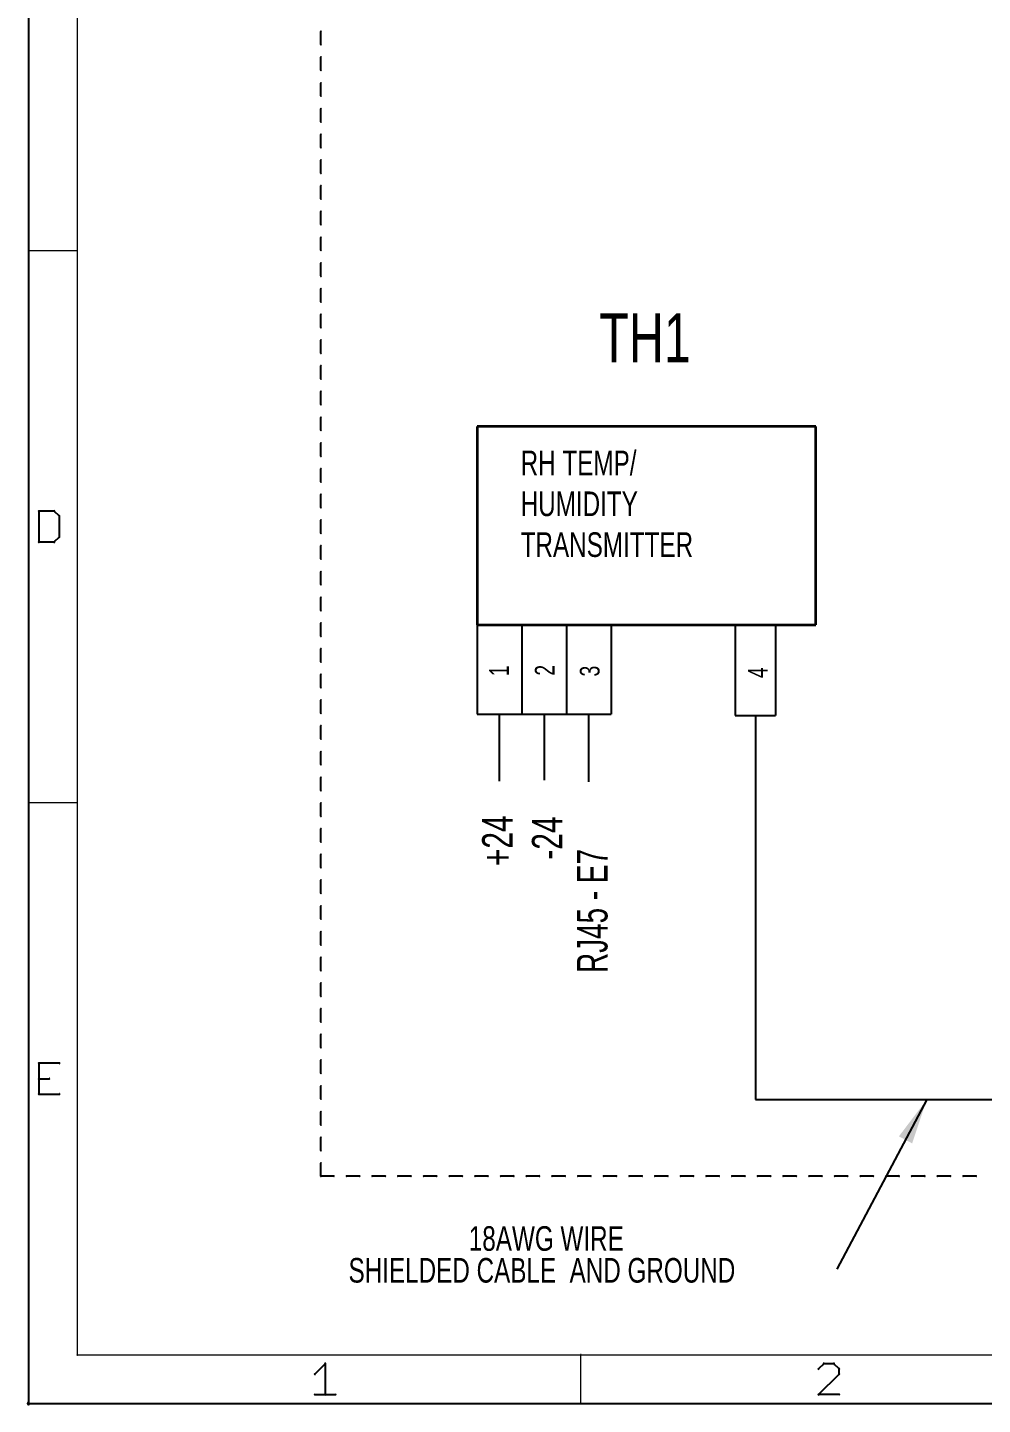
# Paper-space layout 'PATCH PANEL LAYOUT' of a CAD drawing. Header units: inches. Extents: x 0 to 12.8, y 0.2 to 9.1.
# Drawn here: x -0.003 to 2.936, y 0.247 to 4.486 of the extents above; entities that cross this region are included whole.
import ezdxf

# ---------------------------------------------------------------- set-up
doc = ezdxf.new("R2010")
doc.units = ezdxf.units.IN
doc.header["$MEASUREMENT"] = 0
for name, color, linetype in [('94', 14, 'Continuous'), ('97', 94, 'Continuous'), ('TEXT', 4, 'Continuous'), ('THIN_NEON_GREEN', 3, 'Continuous'), ('THIN_RED', 1, 'Continuous')]:
    doc.layers.add(name, color=color, linetype=linetype)
doc.styles.add('SLDTEXTSTYLE0', font='TXT', dxfattribs={"width": 0.736842})
doc.styles.add('SLDTEXTSTYLE4', font='TXT', dxfattribs={"width": 0.684211})
doc.dimstyles.new('SLDDIMSTYLE0', dxfattribs={"dimtxt": 0.18, "dimasz": 0.14, "dimexe": 0, "dimexo": 0.0625, "dimgap": 0, "dimtad": 0, "dimtih": 1, "dimtoh": 1, "dimdec": 0, "dimrnd": 1e-09, "dimzin": 0, "dimdsep": 46, "dimtxsty": 'Standard', "dimsah": 1, "dimcen": 0.09, "dimadec": 0, "dimazin": 0, "dimtfac": 0.14, "dimtdec": 0, "dimtofl": 0, "dimtmove": 0, "dimatfit": 3, "dimfxl": 0, "dimfrac": 2, "dimtolj": 1, "dimtzin": 0, "dimarcsym": 0})

# ---------------------------------------------------------------- blocks, each defined once
blk = doc.blocks.new('SW_NOTE_0_144')
at = {"layer": 'TEXT', "color": 0, "attachment_point": 2, "style": 'SLDTEXTSTYLE0'}
for s, insert, char_height in [('18AWG WIRE', (-0.8946, 0.1322), 0.07576), ('SHIELDED CABLE  AND GROUND', (-0.9081, 0.0343), 0.075758)]:
    blk.add_mtext(s, dxfattribs=dict(at, insert=insert, char_height=char_height))

psp = doc.layouts.new('PATCH PANEL LAYOUT')

# ---------------------------------------------------------------- linework, layer by layer
at = {"layer": '94'}
for p, q in [((1.3812, 2.6472), (1.3812, 2.3722)), ((1.5187, 2.6472), (1.5187, 2.3722)), ((1.6562, 2.6472), (1.6562, 2.3722)), ((1.7937, 2.6472), (1.7937, 2.3722)), ((1.3812, 2.3722), (1.5187, 2.3722)), ((1.5187, 2.3722), (1.6562, 2.3722)), ((1.6562, 2.3722), (1.7937, 2.3722))]:
    psp.add_line(p, q, dxfattribs=at)
at = {"layer": '97', "lineweight": 25}
for p, q in [((0, 9.05), (0, 0.25)), ((0.9, 4.4342), (0.9, 4.474)), ((0.9, 4.355), (0.9, 4.3948)), ((0.9, 4.2758), (0.9, 4.3156)), ((0.9, 4.1966), (0.9, 4.2364)), ((0.9, 4.1174), (0.9, 4.1572)), ((0.9, 4.0382), (0.9, 4.0781)), ((0.9, 3.9591), (0.9, 3.9989)), ((0.9, 3.8799), (0.9, 3.9197)), ((0.9, 3.8007), (0.9, 3.8405)), ((0.9, 3.7215), (0.9, 3.7613)), ((0.9, 3.6423), (0.9, 3.6821)), ((0.9, 3.5631), (0.9, 3.6029)), ((0.9, 3.4839), (0.9, 3.5238)), ((0.9, 3.4048), (0.9, 3.4446)), ((0.9, 3.3256), (0.9, 3.3654)), ((0.9, 3.2464), (0.9, 3.2862)), ((0.9, 3.1672), (0.9, 3.207)), ((0.9, 3.088), (0.9, 3.1278)), ((0.9, 3.0088), (0.9, 3.0486)), ((0.0317, 2.9975), (0.0317, 2.9026)), ((0.0791, 2.9975), (0.0317, 2.9975)), ((0.0949, 2.9817), (0.0791, 2.9975)), ((0.0949, 2.9184), (0.0949, 2.9817)), ((0.9, 2.9296), (0.9, 2.9695)), ((0.0317, 2.9026), (0.0791, 2.9026)), ((0.0791, 2.9026), (0.0949, 2.9184)), ((0.9, 2.8505), (0.9, 2.8903)), ((0.9, 2.7713), (0.9, 2.8111)), ((0.9, 2.6921), (0.9, 2.7319)), ((0.9, 2.6129), (0.9, 2.6527)), ((0.9, 2.5337), (0.9, 2.5735)), ((0.9, 2.4545), (0.9, 2.4943)), ((0.9, 2.3753), (0.9, 2.4152)), ((0.9, 2.2962), (0.9, 2.336)), ((0.9, 2.217), (0.9, 2.2568)), ((0.9, 2.1378), (0.9, 2.1776)), ((0.9, 2.0586), (0.9, 2.0984)), ((0.9, 1.9794), (0.9, 2.0192)), ((0.9, 1.9002), (0.9, 1.94)), ((0.9, 1.821), (0.9, 1.8609)), ((0.9, 1.7419), (0.9, 1.7817)), ((0.9, 1.6627), (0.9, 1.7025)), ((0.9, 1.5835), (0.9, 1.6233)), ((0.9, 1.5043), (0.9, 1.5441)), ((0.9, 1.4251), (0.9, 1.4649)), ((0.9, 1.3459), (0.9, 1.3857)), ((0.0949, 1.2975), (0.0317, 1.2975)), ((0.0317, 1.2975), (0.0317, 1.2026)), ((0.9, 1.2667), (0.9, 1.3066)), ((0.0317, 1.25), (0.0633, 1.25)), ((0.0317, 1.2026), (0.0949, 1.2026)), ((0.9, 1.1876), (0.9, 1.2274)), ((0.9, 1.1084), (0.9, 1.1482)), ((0.9, 1.0292), (0.9, 1.069)), ((0.9, 0.95), (0.9, 0.9898)), ((0.9397, 0.95), (0.9, 0.95)), ((1.0188, 0.95), (0.9791, 0.95)), ((1.0978, 0.95), (1.0581, 0.95)), ((1.1769, 0.95), (1.1372, 0.95)), ((1.256, 0.95), (1.2163, 0.95)), ((1.335, 0.95), (1.2953, 0.95)), ((1.4141, 0.95), (1.3744, 0.95)), ((1.4932, 0.95), (1.4535, 0.95)), ((1.5722, 0.95), (1.5325, 0.95)), ((1.6513, 0.95), (1.6116, 0.95)), ((1.7304, 0.95), (1.6907, 0.95)), ((1.8094, 0.95), (1.7697, 0.95)), ((1.8885, 0.95), (1.8488, 0.95)), ((1.9676, 0.95), (1.9279, 0.95)), ((2.0466, 0.95), (2.0069, 0.95)), ((2.1257, 0.95), (2.086, 0.95)), ((2.2048, 0.95), (2.1651, 0.95)), ((2.2838, 0.95), (2.2441, 0.95)), ((2.3629, 0.95), (2.3232, 0.95)), ((2.442, 0.95), (2.4023, 0.95)), ((2.521, 0.95), (2.4813, 0.95)), ((2.6001, 0.95), (2.5604, 0.95)), ((2.6792, 0.95), (2.6395, 0.95)), ((2.7582, 0.95), (2.7185, 0.95)), ((2.8373, 0.95), (2.7976, 0.95)), ((2.9164, 0.95), (2.8767, 0.95)), ((0.8817, 0.3408), (0.9133, 0.3725)), ((0.9133, 0.3725), (0.9133, 0.2776)), ((2.4475, 0.3725), (2.4317, 0.3567)), ((2.4317, 0.2776), (2.4949, 0.3408)), ((2.4791, 0.3725), (2.4475, 0.3725)), ((2.4949, 0.3567), (2.4791, 0.3725)), ((2.4949, 0.3408), (2.4949, 0.3567)), ((0.8817, 0.2776), (0.9449, 0.2776)), ((2.4949, 0.2776), (2.4317, 0.2776)), ((0, 0.25), (12.7, 0.25))]:
    psp.add_line(p, q, dxfattribs=at)
at = {"layer": '97', "lineweight": 18}
for p, q in [((0.15, 8.9), (0.15, 0.4)), ((0, 3.8), (0.15, 3.8)), ((0, 2.1), (0.15, 2.1)), ((0.15, 0.4), (12.55, 0.4)), ((1.7, 0.25), (1.7, 0.4))]:
    psp.add_line(p, q, dxfattribs=at)
for centre, radius, start, end in [((0.9, 4.474), 0.0015, 0, 180), ((0.9, 4.4342), 0.0015, 180, 0), ((0.9, 4.3948), 0.0015, 0, 180), ((0.9, 4.355), 0.0015, 180, 0), ((0.9, 4.3156), 0.0015, 0, 180), ((0.9, 4.2758), 0.0015, 180, 0), ((0.9, 4.2364), 0.0015, 0, 180), ((0.9, 4.1966), 0.0015, 180, 0), ((0.9, 4.1572), 0.0015, 0, 180), ((0.9, 4.1174), 0.0015, 180, 0), ((0.9, 4.0781), 0.0015, 0, 180), ((0.9, 4.0382), 0.0015, 180, 0), ((0.9, 3.9989), 0.0015, 0, 180), ((0.9, 3.9591), 0.0015, 180, 0), ((0.9, 3.9197), 0.0015, 0, 180), ((0.9, 3.8799), 0.0015, 180, 0), ((0.9, 3.8405), 0.0015, 0, 180), ((0, 3.8), 0.000984, 90, 270), ((0.15, 3.8), 0.000984, 270, 90), ((0.9, 3.8007), 0.0015, 180, 0), ((0.9, 3.7613), 0.0015, 0, 180), ((0.9, 3.7215), 0.0015, 180, 0), ((0.9, 3.6821), 0.0015, 0, 180), ((0.9, 3.6423), 0.0015, 180, 0), ((0.9, 3.6029), 0.0015, 0, 180), ((0.9, 3.5631), 0.0015, 180, 0), ((0.9, 3.5238), 0.0015, 0, 180), ((0.9, 3.4839), 0.0015, 180, 0), ((0.9, 3.4446), 0.0015, 0, 180), ((0.9, 3.4048), 0.0015, 180, 0), ((0.9, 3.3654), 0.0015, 0, 180), ((0.9, 3.3256), 0.0015, 180, 0), ((0.9, 3.2862), 0.0015, 0, 180), ((0.9, 3.2464), 0.0015, 180, 0), ((0.9, 3.207), 0.0015, 0, 180), ((0.9, 3.1672), 0.0015, 180, 0), ((0.9, 3.1278), 0.0015, 0, 180), ((0.9, 3.088), 0.0015, 180, 0), ((0.9, 3.0486), 0.0015, 0, 180), ((0.0317, 2.9975), 0.002, 0, 180), ((0.0317, 2.9975), 0.002, 90, 270), ((0.0791, 2.9975), 0.002, 44.9899, 224.9899), ((0.0791, 2.9975), 0.002, 270, 90), ((0.0949, 2.9817), 0.002, 0, 180), ((0.0949, 2.9817), 0.002, 224.9899, 44.9899), ((0.9, 3.0088), 0.0015, 180, 0), ((0.9, 2.9695), 0.0015, 0, 180), ((0.9, 2.9296), 0.0015, 180, 0), ((0.0317, 2.9026), 0.002, 90, 270), ((0.0317, 2.9026), 0.002, 180, 0), ((0.0791, 2.9026), 0.002, 135.0101, 315.0101), ((0.0791, 2.9026), 0.002, 270, 90), ((0.0949, 2.9184), 0.002, 180, 0), ((0.0949, 2.9184), 0.002, 315.0101, 135.0101), ((0.9, 2.8903), 0.0015, 0, 180), ((0.9, 2.8505), 0.0015, 180, 0), ((0.9, 2.8111), 0.0015, 0, 180), ((0.9, 2.7713), 0.0015, 180, 0), ((0.9, 2.7319), 0.0015, 0, 180), ((0.9, 2.6921), 0.0015, 180, 0), ((0.9, 2.6527), 0.0015, 0, 180), ((0.9, 2.6129), 0.0015, 180, 0), ((0.9, 2.5735), 0.0015, 0, 180), ((0.9, 2.5337), 0.0015, 180, 0), ((0.9, 2.4943), 0.0015, 0, 180), ((0.9, 2.4545), 0.0015, 180, 0), ((0.9, 2.4152), 0.0015, 0, 180), ((0.9, 2.3753), 0.0015, 180, 0), ((0.9, 2.336), 0.0015, 0, 180), ((0.9, 2.2962), 0.0015, 180, 0), ((0.9, 2.2568), 0.0015, 0, 180), ((0.9, 2.217), 0.0015, 180, 0), ((0.9, 2.1776), 0.0015, 0, 180), ((0.9, 2.1378), 0.0015, 180, 0), ((0, 2.1), 0.000984, 90, 270), ((0.15, 2.1), 0.000984, 270, 90), ((0.9, 2.0984), 0.0015, 0, 180), ((0.9, 2.0586), 0.0015, 180, 0), ((0.9, 2.0192), 0.0015, 0, 180), ((0.9, 1.9794), 0.0015, 180, 0), ((0.9, 1.94), 0.0015, 0, 180), ((0.9, 1.9002), 0.0015, 180, 0), ((0.9, 1.8609), 0.0015, 0, 180), ((0.9, 1.821), 0.0015, 180, 0), ((0.9, 1.7817), 0.0015, 0, 180), ((0.9, 1.7419), 0.0015, 180, 0), ((0.9, 1.7025), 0.0015, 0, 180), ((0.9, 1.6627), 0.0015, 180, 0), ((0.9, 1.6233), 0.0015, 0, 180), ((0.9, 1.5835), 0.0015, 180, 0), ((0.9, 1.5441), 0.0015, 0, 180), ((0.9, 1.5043), 0.0015, 180, 0), ((0.9, 1.4649), 0.0015, 0, 180), ((0.9, 1.4251), 0.0015, 180, 0), ((0.9, 1.3857), 0.0015, 0, 180), ((0.9, 1.3459), 0.0015, 180, 0), ((0.0317, 1.2975), 0.002, 90, 270), ((0.0317, 1.2975), 0.002, 0, 180), ((0.0949, 1.2975), 0.002, 270, 90), ((0.9, 1.3066), 0.0015, 0, 180), ((0.0317, 1.25), 0.002, 90, 270), ((0.0633, 1.25), 0.002, 270, 90), ((0.9, 1.2667), 0.0015, 180, 0), ((0.0317, 1.2026), 0.002, 90, 270), ((0.0317, 1.2026), 0.002, 180, 0), ((0.0949, 1.2026), 0.002, 270, 90), ((0.9, 1.2274), 0.0015, 0, 180), ((0.9, 1.1876), 0.0015, 180, 0), ((0.9, 1.1482), 0.0015, 0, 180), ((0.9, 1.1084), 0.0015, 180, 0), ((0.9, 1.069), 0.0015, 0, 180), ((0.9, 1.0292), 0.0015, 180, 0), ((0.9, 0.9898), 0.0015, 0, 180), ((0.9, 0.95), 0.0015, 90, 270), ((0.9, 0.95), 0.0015, 180, 0), ((0.9397, 0.95), 0.0015, 270, 90), ((0.9791, 0.95), 0.0015, 90, 270), ((1.0188, 0.95), 0.0015, 270, 90), ((1.0581, 0.95), 0.0015, 90, 270), ((1.0978, 0.95), 0.0015, 270, 90), ((1.1372, 0.95), 0.0015, 90, 270), ((1.1769, 0.95), 0.0015, 270, 90), ((1.2163, 0.95), 0.0015, 90, 270), ((1.256, 0.95), 0.0015, 270, 90), ((1.2953, 0.95), 0.0015, 90, 270), ((1.335, 0.95), 0.0015, 270, 90), ((1.3744, 0.95), 0.0015, 90, 270), ((1.4141, 0.95), 0.0015, 270, 90), ((1.4535, 0.95), 0.0015, 90, 270), ((1.4932, 0.95), 0.0015, 270, 90), ((1.5325, 0.95), 0.0015, 90, 270), ((1.5722, 0.95), 0.0015, 270, 90), ((1.6116, 0.95), 0.0015, 90, 270), ((1.6513, 0.95), 0.0015, 270, 90), ((1.6907, 0.95), 0.0015, 90, 270), ((1.7304, 0.95), 0.0015, 270, 90), ((1.7697, 0.95), 0.0015, 90, 270), ((1.8094, 0.95), 0.0015, 270, 90), ((1.8488, 0.95), 0.0015, 90, 270), ((1.8885, 0.95), 0.0015, 270, 90), ((1.9279, 0.95), 0.0015, 90, 270), ((1.9676, 0.95), 0.0015, 270, 90), ((2.0069, 0.95), 0.0015, 90, 270), ((2.0466, 0.95), 0.0015, 270, 90), ((2.086, 0.95), 0.0015, 90, 270), ((2.1257, 0.95), 0.0015, 270, 90), ((2.1651, 0.95), 0.0015, 90, 270), ((2.2048, 0.95), 0.0015, 270, 90), ((2.2441, 0.95), 0.0015, 90, 270), ((2.2838, 0.95), 0.0015, 270, 90), ((2.3232, 0.95), 0.0015, 90, 270), ((2.3629, 0.95), 0.0015, 270, 90), ((2.4023, 0.95), 0.0015, 90, 270), ((2.442, 0.95), 0.0015, 270, 90), ((2.4813, 0.95), 0.0015, 90, 270), ((2.521, 0.95), 0.0015, 270, 90), ((2.5604, 0.95), 0.0015, 90, 270), ((2.6001, 0.95), 0.0015, 270, 90), ((2.6395, 0.95), 0.0015, 90, 270), ((2.6792, 0.95), 0.0015, 270, 90), ((2.7185, 0.95), 0.0015, 90, 270), ((2.7582, 0.95), 0.0015, 270, 90), ((2.7976, 0.95), 0.0015, 90, 270), ((2.8373, 0.95), 0.0015, 270, 90), ((2.8767, 0.95), 0.0015, 90, 270), ((2.9164, 0.95), 0.0015, 270, 90), ((0.15, 0.4), 0.000984, 90, 270), ((0.15, 0.4), 0.000984, 180, 0), ((1.7, 0.4), 0.000984, 0, 180), ((0.8817, 0.3408), 0.002, 134.9899, 314.9899), ((0.9133, 0.3725), 0.002, 0, 180), ((0.9133, 0.3725), 0.002, 315, 135), ((2.4317, 0.3567), 0.002, 135, 315), ((2.4475, 0.3725), 0.002, 90, 270), ((2.4475, 0.3725), 0.002, 315, 135), ((2.4791, 0.3725), 0.002, 44.9899, 224.9899), ((2.4791, 0.3725), 0.002, 270, 90), ((2.4949, 0.3567), 0.002, 0, 180), ((2.4949, 0.3408), 0.002, 180, 0), ((2.4949, 0.3567), 0.002, 224.9899, 44.9899), ((2.4949, 0.3408), 0.002, 315, 135), ((0.8817, 0.2776), 0.002, 90, 270), ((0.9133, 0.2776), 0.002, 180, 0), ((0.9449, 0.2776), 0.002, 270, 90), ((2.4317, 0.2776), 0.002, 90, 270), ((2.4317, 0.2776), 0.002, 135, 315), ((2.4949, 0.2776), 0.002, 270, 90), ((1.7, 0.25), 0.000984, 180, 0)]:
    psp.add_arc(centre, radius, start, end, dxfattribs=at)
at = {"layer": '97', "lineweight": 25}
for start, end in [(90, 270), (180, 0)]:
    psp.add_arc((0, 0.25), 0.00295, start, end, dxfattribs=at)
at = {"layer": 'THIN_NEON_GREEN'}
for p, q in [((2.1748, 2.6472), (2.2994, 2.6472)), ((2.1748, 2.6472), (2.1748, 2.3687)), ((2.2994, 2.6472), (2.2994, 2.3687)), ((2.1748, 2.3687), (2.2994, 2.3687)), ((2.2371, 2.3687), (2.2371, 1.1855)), ((2.2371, 1.1855), (6.1604, 1.1855))]:
    psp.add_line(p, q, dxfattribs=at)
at = {"layer": 'THIN_RED', "linetype": 'Continuous', "lineweight": 35}
for p, q in [((2.4236, 3.2585), (1.3812, 3.2585)), ((1.3812, 3.2585), (1.3812, 2.6472)), ((2.4236, 2.6472), (2.4236, 3.2585)), ((1.3812, 2.6472), (2.4236, 2.6472))]:
    psp.add_line(p, q, dxfattribs=at)
at = {"layer": 'THIN_RED'}
for p, q in [((1.4499, 2.166), (1.4499, 2.3722)), ((1.5874, 2.3722), (1.5874, 2.1696)), ((1.7249, 2.1645), (1.7249, 2.3708))]:
    psp.add_line(p, q, dxfattribs=at)

# ---------------------------------------------------------------- block references
at = {"layer": 'TEXT'}
psp.add_blockref('SW_NOTE_0_144', (2.4883, 0.6637), dxfattribs=at)

# ---------------------------------------------------------------- texts
at = {"layer": '94', "char_height": 0.0606, "attachment_point": 2, "rotation": 90, "style": 'SLDTEXTSTYLE0'}
for s, insert in [('1', (1.4178, 2.5062)), ('2', (1.5586, 2.5076)), ('3', (1.6969, 2.5049)), ('4', (2.2141, 2.5001))]:
    psp.add_mtext(s, dxfattribs=dict(at, insert=insert))
at = {"layer": 'TEXT', "style": 'SLDTEXTSTYLE0'}
for s, insert, char_height, attachment_point in [('TH1', (1.8976, 3.6067), 0.15152, 2), ('RH TEMP/', (1.5147, 3.1837), 0.07576, 1), ('HUMIDITY', (1.5147, 3.058), 0.07576, 1), ('TRANSMITTER', (1.5147, 2.9322), 0.075758, 1)]:
    psp.add_mtext(s, dxfattribs=dict(at, insert=insert, char_height=char_height, attachment_point=attachment_point))
at = {"layer": 'TEXT', "char_height": 0.09375, "attachment_point": 2, "rotation": 90}
for s, insert, style in [('+24', (1.3961, 1.9827), 'SLDTEXTSTYLE0'), ('-24', (1.5494, 1.9911), 'SLDTEXTSTYLE0'), ('RJ45 - E7', (1.6883, 1.7663), 'SLDTEXTSTYLE4')]:
    psp.add_mtext(s, dxfattribs=dict(at, insert=insert, style=style))

# ---------------------------------------------------------------- leaders
at = {"layer": 'TEXT'}
psp.add_leader([(2.7648, 1.1855), (2.4883, 0.6637)], dimstyle='SLDDIMSTYLE0', dxfattribs=at)

doc.saveas('drawing.dxf')
